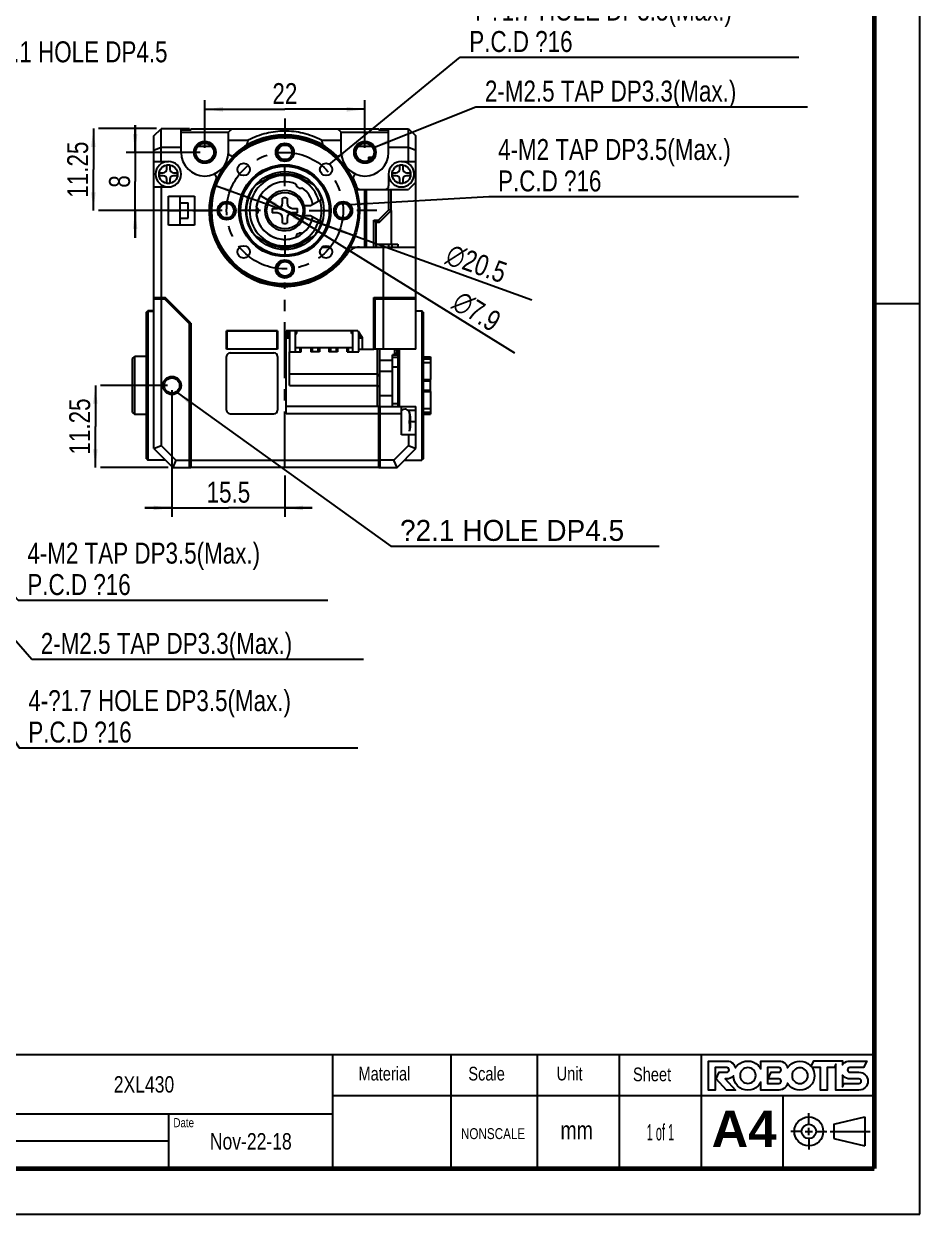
# Model space of a CAD drawing. Header units: millimetres. Extents: x 7 to 417, y 7 to 293.
# Drawn here: x 276.5 to 417.2, y 7.1 to 193.9 of the extents above; entities that cross this region are included whole.
import ezdxf

# ---------------------------------------------------------------- set-up
doc = ezdxf.new("R2010")
doc.units = ezdxf.units.MM
doc.header["$LTSCALE"] = 23.335714
doc.linetypes.add('CENTER', pattern=[0.6, 0.375, -0.075, 0.075, -0.075])
doc.layers.get('0').update_dxf_attribs({"linetype": 'CONTINUOUS'})
for name, color, linetype in [('02___PRT_ALL_AXES', 7, 'CONTINUOUS'), ('3_ALL_AXES', 7, 'CONTINUOUS'), ('7_ALL_FEATURES', 7, 'CONTINUOUS')]:
    doc.layers.add(name, color=color, linetype=linetype)
doc.styles.get("Standard").update_dxf_attribs({"font": 'txt', "width": 0.8})
doc.styles.add('TEXTSTYLE_1', font='gdt', dxfattribs={"width": 0.8})
doc.styles.add('TEXTSTYLE_2', font='arialbd.ttf')
doc.styles.add('TEXTSTYLE_3', font='txt', dxfattribs={"width": 0.5})
doc.styles.add('TEXTSTYLE_4', font='symbol_asme.ttf')
doc.dimstyles.new('DIMSTYLE_1', dxfattribs={"dimtxt": 3.285714, "dimasz": 2.857143, "dimexe": 1, "dimexo": 0.5, "dimgap": 0.575, "dimtad": 1, "dimlfac": 0.875, "dimdsep": 46, "dimtxsty": 'Standard', "dimblk": '_FILLED', "dimblk1": '_FILLED', "dimblk2": '_FILLED', "dimcen": 0.09, "dimazin": 2, "dimtp": 0.01, "dimtm": 0.01, "dimtfac": 1, "dimtofl": 0, "dimtmove": 0, "dimatfit": 3, "dimldrblk": '_FILLED', "dimfxl": 0, "dimtolj": 1, "dimarcsym": 0})
doc.dimstyles.new('DIMSTYLE_2', dxfattribs={"dimtxt": 3.285714, "dimasz": 2.857143, "dimexe": 1, "dimexo": 0.5, "dimtad": 1, "dimlfac": 0.875, "dimdsep": 46, "dimtxsty": 'Standard', "dimblk": '_FILLED', "dimblk1": '_FILLED', "dimblk2": '_FILLED', "dimcen": 0.09, "dimazin": 2, "dimtp": 0.01, "dimtm": 0.01, "dimtfac": 1, "dimtmove": 0, "dimatfit": 2, "dimldrblk": '_FILLED', "dimfxl": 0, "dimtolj": 1, "dimarcsym": 0})
doc.dimstyles.get("Standard").update_dxf_attribs({"dimtxt": 3.285714, "dimasz": 2.857143, "dimexe": 1, "dimexo": 0.5, "dimtad": 1, "dimdsep": 46, "dimtxsty": 'Standard', "dimblk": '_FILLED', "dimblk1": '_FILLED', "dimblk2": '_FILLED', "dimcen": 0.09, "dimazin": 2, "dimtol": 1, "dimtp": 0.01, "dimtm": 0.01, "dimtfac": 1, "dimtofl": 0, "dimtmove": 0, "dimatfit": 3, "dimldrblk": '_FILLED', "dimfxl": 0, "dimtolj": 1, "dimarcsym": 0})

# ---------------------------------------------------------------- blocks, each defined once
blk = doc.blocks.new('_FILLED')
at = {"color": 0, "linetype": 'ByBlock'}
blk.add_solid([(0, 0), (-1, 0.125), (-1, -0.125)], dxfattribs=at)
blk = doc.blocks.new('*D14')
at = {"color": 2, "linetype": 'Continuous'}
for p, q in [((306.47, 168.53), (317.49, 164.55)), ((328.51, 160.57), (317.49, 164.55)), ((317.49, 164.55), (356.25, 150.55))]:
    blk.add_line(p, q, dxfattribs=at)
at = {"color": 2, "linetype": 'Continuous', "xscale": 2.8571428571, "yscale": 2.8571428571, "zscale": 2.8571428571}
for p, rotation in [((306.47, 168.53), 160.1448814116), ((328.51, 160.57), 340.1448814116)]:
    blk.add_blockref('_FILLED', p, dxfattribs=dict(at, rotation=rotation))
at = {"color": 2, "linetype": 'Continuous', "insert": (343.63, 159.47), "char_height": 3.2857, "width": 14.8952, "attachment_point": 1, "rotation": 340.1449, "line_spacing_factor": 0.9, "style": 'TEXTSTYLE_1'}
blk.add_mtext('{\\fgdt;n}\\ftxt;20.5', dxfattribs=at)
blk = doc.blocks.new('*D20')
at = {"color": 2, "linetype": 'Continuous'}
for p, q in [((313.65, 166.92), (317.49, 164.55)), ((321.33, 162.17), (317.49, 164.55)), ((317.49, 164.55), (353.52, 142.26))]:
    blk.add_line(p, q, dxfattribs=at)
at = {"color": 2, "linetype": 'Continuous', "xscale": 2.8571428571, "yscale": 2.8571428571, "zscale": 2.8571428571}
for p, rotation in [((313.65, 166.92), 148.267472212), ((321.33, 162.17), 328.267472212)]:
    blk.add_blockref('_FILLED', p, dxfattribs=dict(at, rotation=rotation))
at = {"color": 2, "linetype": 'Continuous', "insert": (345.25, 152.21), "char_height": 3.2857, "width": 12.2667, "attachment_point": 1, "rotation": 328.2675, "line_spacing_factor": 0.9, "style": 'TEXTSTYLE_1'}
blk.add_mtext('{\\fgdt;n}\\ftxt;7.9', dxfattribs=at)
blk = doc.blocks.new('*D22')
at = {"color": 2, "linetype": 'Continuous'}
for p, q in [((299.77, 136.41), (299.77, 116.5)), ((317.49, 123.03), (317.49, 116.5)), ((299.77, 117.92), (295.49, 117.92)), ((295.49, 117.92), (308.63, 117.92)), ((321.77, 117.92), (308.63, 117.92)), ((317.49, 117.92), (321.77, 117.92))]:
    blk.add_line(p, q, dxfattribs=at)
at = {"color": 2, "linetype": 'Continuous', "xscale": 2.8571428571, "yscale": 2.8571428571, "zscale": 2.8571428571}
blk.add_blockref('_FILLED', (299.77, 117.92), dxfattribs=at)
at = {"color": 2, "linetype": 'Continuous', "xscale": 2.8571428571, "yscale": 2.8571428571, "zscale": 2.8571428571, "rotation": 180}
blk.add_blockref('_FILLED', (317.49, 117.92), dxfattribs=at)
at = {"color": 2, "linetype": 'Continuous', "insert": (308.63, 122.03), "char_height": 3.286, "width": 10.5143, "attachment_point": 2, "line_spacing_factor": 0.9}
blk.add_mtext('15.5', dxfattribs=at)
blk = doc.blocks.new('*D27')
at = {"color": 2, "linetype": 'Continuous'}
for p, q in [((287.44, 177.41), (287.44, 170.98)), ((297.35, 177.41), (288.26, 177.41)), ((287.44, 164.55), (287.44, 170.98)), ((307.63, 164.55), (288.26, 164.55))]:
    blk.add_line(p, q, dxfattribs=at)
at = {"color": 2, "linetype": 'Continuous', "xscale": 2.8571428571, "yscale": 2.8571428571, "zscale": 2.8571428571}
for p, rotation in [((287.44, 177.41), 90), ((287.44, 164.55), 270)]:
    blk.add_blockref('_FILLED', p, dxfattribs=dict(at, rotation=rotation))
at = {"color": 2, "linetype": 'Continuous', "insert": (283.33, 170.98), "char_height": 3.286, "width": 13.1429, "attachment_point": 2, "rotation": 90, "line_spacing_factor": 0.9}
blk.add_mtext('11.25', dxfattribs=at)
blk = doc.blocks.new('*D28')
at = {"color": 2, "linetype": 'Continuous'}
for p, q in [((293.99, 173.69), (293.99, 177.98)), ((293.99, 177.98), (293.99, 169.12)), ((304.2, 173.69), (292.57, 173.69)), ((293.99, 160.26), (293.99, 169.12)), ((307.63, 164.55), (292.57, 164.55)), ((293.99, 164.55), (293.99, 160.26))]:
    blk.add_line(p, q, dxfattribs=at)
at = {"color": 2, "linetype": 'Continuous', "xscale": 2.8571428571, "yscale": 2.8571428571, "zscale": 2.8571428571}
for p, rotation in [((293.99, 173.69), 270), ((293.99, 164.55), 90)]:
    blk.add_blockref('_FILLED', p, dxfattribs=dict(at, rotation=rotation))
at = {"color": 2, "linetype": 'Continuous', "insert": (289.89, 169.12), "char_height": 3.29, "width": 2.6286, "attachment_point": 2, "rotation": 90, "line_spacing_factor": 0.9}
blk.add_mtext('8', dxfattribs=at)
blk = doc.blocks.new('*D29')
at = {"color": 2, "linetype": 'Continuous'}
for p, q in [((287.75, 137.12), (287.75, 130.69)), ((299.06, 137.12), (288.57, 137.12)), ((287.75, 124.26), (287.75, 130.69)), ((299.17, 124.26), (288.57, 124.26))]:
    blk.add_line(p, q, dxfattribs=at)
at = {"color": 2, "linetype": 'Continuous', "xscale": 2.8571428571, "yscale": 2.8571428571, "zscale": 2.8571428571}
for p, rotation in [((287.75, 137.12), 90), ((287.75, 124.26), 270)]:
    blk.add_blockref('_FILLED', p, dxfattribs=dict(at, rotation=rotation))
at = {"color": 2, "linetype": 'Continuous', "insert": (283.64, 130.69), "char_height": 3.286, "width": 13.1429, "attachment_point": 2, "rotation": 90, "line_spacing_factor": 0.9}
blk.add_mtext('11.25', dxfattribs=at)
blk = doc.blocks.new('*D30')
at = {"color": 2, "linetype": 'Continuous'}
for p, q in [((304.92, 174.41), (304.92, 181.87)), ((330.06, 174.41), (330.06, 181.87)), ((304.92, 180.44), (317.49, 180.44)), ((330.06, 180.44), (317.49, 180.44))]:
    blk.add_line(p, q, dxfattribs=at)
at = {"color": 2, "linetype": 'Continuous', "xscale": 2.8571428571, "yscale": 2.8571428571, "zscale": 2.8571428571, "rotation": 180}
blk.add_blockref('_FILLED', (304.92, 180.44), dxfattribs=at)
at = {"color": 2, "linetype": 'Continuous', "xscale": 2.8571428571, "yscale": 2.8571428571, "zscale": 2.8571428571}
blk.add_blockref('_FILLED', (330.06, 180.44), dxfattribs=at)
at = {"color": 2, "linetype": 'Continuous', "insert": (317.49, 184.55), "char_height": 3.286, "width": 5.2571, "attachment_point": 2, "line_spacing_factor": 0.9}
blk.add_mtext('22', dxfattribs=at)

msp = doc.modelspace()

# ---------------------------------------------------------------- linework, layer by layer
at = {"color": 7, "linetype": 'Continuous'}
for p, q in [((417.143, 7.143), (417.143, 292.857)), ((296.917, 176.263), (298.06, 177.405)), ((298.06, 172.263), (298.06, 177.405)), ((302.517, 177.405), (298.06, 177.405)), ((301.203, 173.691), (301.203, 177.405)), ((302.517, 177.177), (302.517, 177.405)), ((302.746, 177.405), (302.746, 177.177)), ((302.746, 177.405), (332.232, 177.405)), ((309.203, 177.405), (308.632, 176.834)), ((326.346, 176.834), (325.775, 177.405)), ((332.232, 177.405), (332.232, 177.177)), ((332.46, 177.177), (332.46, 177.405)), ((332.46, 177.405), (336.917, 177.405)), ((333.775, 173.691), (333.775, 177.405)), ((336.917, 172.263), (336.917, 177.405)), ((336.917, 177.405), (338.06, 176.263)), ((296.917, 150.72), (296.917, 176.263)), ((302.746, 177.177), (301.203, 177.177)), ((301.203, 176.834), (308.632, 176.834)), ((308.632, 173.691), (308.632, 176.834)), ((308.632, 175.577), (311.727, 175.577)), ((323.251, 175.577), (326.346, 175.577)), ((326.346, 173.691), (326.346, 176.834)), ((326.346, 176.834), (333.775, 176.834)), ((333.775, 177.177), (332.232, 177.177)), ((338.06, 142.834), (338.06, 176.263)), ((298.06, 174.434), (296.917, 173.961)), ((301.203, 174.434), (298.06, 174.434)), ((303.857, 174.648), (305.978, 174.648)), ((329, 174.648), (331.121, 174.648)), ((336.917, 174.434), (333.775, 174.434)), ((338.06, 173.961), (336.917, 174.434)), ((296.917, 172.263), (299.203, 172.263)), ((309.053, 173.131), (308.756, 173.273)), ((325.925, 173.131), (326.222, 173.273)), ((330.632, 172.948), (330.632, 172.382)), ((330.632, 172.948), (331.281, 172.948)), ((330.632, 172.72), (331.106, 172.72)), ((335.775, 172.263), (338.06, 172.263)), ((306.724, 169.929), (306.498, 170.168)), ((328.48, 170.168), (328.253, 169.929)), ((333.775, 170.263), (333.775, 168.434)), ((296.917, 168.263), (299.203, 168.263)), ((298.06, 168.263), (298.06, 150.948)), ((338.06, 169.005), (336.917, 167.863)), ((299.203, 162.263), (299.203, 166.834)), ((299.203, 166.834), (303.317, 166.834)), ((301.032, 162.263), (301.032, 166.834)), ((303.317, 166.834), (303.317, 162.263)), ((328.72, 167.863), (336.917, 167.863)), ((330.06, 158.834), (330.06, 167.863)), ((330.175, 158.834), (330.175, 167.863)), ((333.832, 164.69), (333.832, 167.863)), ((334.175, 164.548), (334.175, 167.863)), ((299.203, 164.548), (301.032, 164.548)), ((301.032, 165.748), (302.289, 165.748)), ((302.289, 163.348), (302.289, 165.748)), ((332.204, 163.063), (333.832, 164.69)), ((332.346, 162.72), (334.175, 164.548)), ((334.175, 164.548), (333.832, 164.69)), ((301.032, 163.348), (302.289, 163.348)), ((331.432, 163.063), (332.204, 163.063)), ((331.432, 158.834), (331.432, 163.063)), ((331.775, 162.72), (331.432, 163.063)), ((331.775, 162.72), (332.346, 162.72)), ((331.775, 162.72), (331.775, 158.834)), ((332.346, 162.72), (332.204, 163.063)), ((303.317, 162.263), (299.203, 162.263)), ((323.34, 158.834), (324.568, 158.834)), ((327.707, 158.834), (338.06, 158.834)), ((331.889, 159.291), (335.203, 159.291)), ((331.889, 158.834), (331.889, 159.291)), ((332.803, 159.291), (332.803, 158.834)), ((332.917, 158.834), (332.917, 150.948)), ((333.832, 158.834), (333.832, 159.291)), ((334.289, 159.291), (334.289, 158.834)), ((335.203, 159.291), (335.203, 158.834)), ((296.917, 150.948), (298.679, 150.948)), ((296.917, 150.72), (298.584, 150.72)), ((297.146, 150.72), (297.146, 150.948)), ((298.632, 150.834), (297.146, 150.834)), ((298.155, 150.72), (298.155, 150.948)), ((298.584, 150.72), (302.517, 146.787)), ((302.632, 146.834), (298.632, 150.834)), ((302.746, 146.881), (298.679, 150.948)), ((331.432, 150.948), (338.06, 150.948)), ((331.432, 142.834), (331.432, 150.948)), ((331.546, 150.834), (337.832, 150.834)), ((331.546, 143.063), (331.546, 150.834)), ((331.66, 142.834), (331.66, 150.834)), ((331.66, 150.72), (338.06, 150.72)), ((332.823, 150.72), (332.823, 150.948)), ((332.917, 150.72), (332.917, 142.834)), ((337.832, 150.72), (337.832, 150.948)), ((410, 150), (417.199, 150.003)), ((295.775, 148.605), (296.003, 148.834)), ((296.003, 148.747), (295.775, 148.516)), ((295.927, 148.726), (295.775, 148.573)), ((295.775, 125.637), (295.775, 148.605)), ((296.003, 148.803), (295.927, 148.726)), ((296.003, 148.834), (296.003, 148.803)), ((296.917, 148.834), (296.003, 148.834)), ((296.917, 148.803), (296.003, 148.803)), ((296.003, 148.747), (296.003, 125.409)), ((296.917, 148.747), (296.003, 148.747)), ((302.517, 124.263), (302.517, 146.787)), ((302.632, 146.834), (302.632, 124.263)), ((302.746, 146.881), (302.746, 124.263)), ((308.346, 142.834), (308.346, 145.691)), ((316.346, 145.691), (308.346, 145.691)), ((316.346, 145.691), (316.346, 142.834)), ((328.96, 145.691), (317.717, 145.691)), ((317.717, 132.663), (317.717, 145.691)), ((317.946, 145.691), (317.946, 144.777)), ((318.232, 145.691), (318.232, 142.377)), ((319.146, 142.377), (319.146, 145.691)), ((319.375, 145.291), (319.375, 145.691)), ((327.946, 145.291), (327.946, 145.691)), ((328.175, 142.377), (328.175, 145.691)), ((308.346, 145.463), (308.403, 145.463)), ((308.346, 145.405), (308.403, 145.405)), ((308.403, 145.634), (308.403, 142.891)), ((316.289, 145.634), (308.403, 145.634)), ((316.289, 142.891), (316.289, 145.634)), ((316.289, 145.463), (316.346, 145.463)), ((316.289, 145.405), (316.346, 145.405)), ((317.946, 144.777), (318.232, 144.777)), ((319.146, 145.291), (319.375, 145.291)), ((328.175, 145.291), (327.946, 145.291)), ((329.089, 142.377), (329.089, 145.485)), ((329.089, 144.777), (329.375, 144.777)), ((329.375, 145.028), (329.375, 144.777)), ((308.346, 143.12), (308.403, 143.12)), ((308.403, 143.063), (308.346, 143.063)), ((316.346, 142.834), (308.346, 142.834)), ((308.403, 142.891), (316.289, 142.891)), ((308.917, 142.263), (315.775, 142.263)), ((316.289, 143.12), (316.346, 143.12)), ((316.346, 143.063), (316.289, 143.063)), ((318.232, 142.377), (320.06, 142.377)), ((319.146, 143.063), (328.175, 143.063)), ((319.832, 143.063), (319.832, 142.377)), ((320.06, 142.377), (320.06, 143.063)), ((321.546, 143.063), (321.546, 142.377)), ((322.917, 142.377), (321.546, 142.377)), ((321.775, 143.063), (321.775, 142.377)), ((322.689, 143.063), (322.689, 142.377)), ((322.917, 143.063), (322.917, 142.377)), ((324.403, 143.063), (324.403, 142.377)), ((325.775, 142.377), (324.403, 142.377)), ((324.632, 143.063), (324.632, 142.377)), ((325.546, 143.063), (325.546, 142.377)), ((325.775, 143.063), (325.775, 142.377)), ((327.26, 142.377), (327.26, 143.063)), ((327.26, 142.377), (329.089, 142.377)), ((327.489, 142.377), (327.489, 143.063)), ((331.432, 143.063), (331.66, 143.063)), ((338.06, 142.834), (331.432, 142.834)), ((332.003, 133.805), (332.003, 142.834)), ((332.346, 142.834), (332.346, 124.491)), ((335.089, 141.955), (334.403, 141.955)), ((334.403, 133.805), (334.403, 141.955)), ((334.746, 142.138), (334.746, 142.834)), ((335.089, 142.702), (334.746, 142.702)), ((335.089, 142.138), (334.746, 142.138)), ((335.089, 141.866), (335.089, 142.834)), ((293.603, 141.348), (293.946, 141.691)), ((293.603, 132.891), (293.603, 141.348)), ((293.946, 132.548), (293.946, 141.691)), ((295.775, 141.691), (293.946, 141.691)), ((308.346, 133.234), (308.346, 141.691)), ((316.346, 141.691), (316.346, 133.234)), ((334.403, 141.063), (332.346, 141.063)), ((335.089, 141.866), (334.403, 141.866)), ((332.003, 138.948), (332.346, 138.605)), ((334.403, 139.304), (332.346, 139.304)), ((335.203, 140.004), (334.403, 140.004)), ((332.003, 137.12), (332.346, 136.978)), ((334.403, 135.527), (332.346, 135.527)), ((293.603, 132.891), (293.946, 132.548)), ((308.917, 132.663), (315.775, 132.663)), ((332.232, 133.805), (317.717, 133.805)), ((332.232, 132.663), (317.717, 132.663)), ((332.232, 124.263), (332.232, 133.805)), ((332.232, 133.577), (332.46, 133.577)), ((332.232, 132.568), (332.46, 132.568)), ((332.346, 133.805), (338.06, 133.805)), ((332.46, 124.263), (332.46, 133.805)), ((335.775, 132.663), (332.46, 132.663)), ((335.203, 134.235), (334.403, 134.235)), ((335.775, 129.405), (335.775, 133.805)), ((335.775, 133.234), (335.855, 133.234)), ((336.81, 133.234), (338.06, 133.234)), ((338.06, 127.234), (338.06, 133.805)), ((295.775, 132.548), (293.946, 132.548)), ((338.06, 131.405), (337.062, 131.405)), ((338.06, 129.405), (335.775, 129.405)), ((336.917, 129.405), (336.917, 127.707)), ((296.917, 127.234), (298.06, 127.707)), ((296.917, 127.234), (299.889, 124.263)), ((298.06, 127.707), (300.362, 125.405)), ((334.615, 125.405), (336.917, 127.707)), ((335.089, 124.263), (338.06, 127.234)), ((336.917, 127.707), (338.06, 127.234)), ((295.775, 125.637), (296.003, 125.409)), ((298.743, 125.409), (296.003, 125.409)), ((300.362, 125.405), (299.889, 124.263)), ((300.362, 125.405), (302.517, 125.405)), ((302.517, 125.5), (302.746, 125.5)), ((332.232, 125.5), (332.46, 125.5)), ((334.615, 125.405), (332.46, 125.405)), ((335.089, 124.263), (334.615, 125.405)), ((299.889, 124.263), (302.746, 124.263)), ((302.517, 124.491), (302.746, 124.491)), ((332.232, 124.491), (332.46, 124.491)), ((332.232, 124.263), (335.089, 124.263)), ((399.719, 21.265), (399.719, 22.967)), ((399.719, 19.564), (399.719, 20.698)), ((403.665, 21.265), (408.526, 22.399)), ((403.665, 21.265), (403.665, 18.996)), ((408.526, 22.399), (408.526, 17.862)), ((398.585, 20.131), (396.883, 20.131)), ((399.152, 20.131), (400.286, 20.131)), ((399.719, 18.996), (399.719, 17.295)), ((400.853, 20.131), (402.555, 20.131)), ((403.08, 20.131), (409.366, 20.131)), ((403.665, 18.996), (408.526, 17.862)), ((7.143, 7.143), (417.143, 7.143))]:
    msp.add_line(p, q, dxfattribs=at)
at = {"color": 2, "linetype": 'Continuous'}
for p, q in [((410, 32.143), (265, 32.143)), ((325, 14.286), (325, 32.143)), ((343.571, 14.286), (343.571, 32.143)), ((357.143, 14.286), (357.143, 32.143)), ((370, 14.286), (370, 32.143)), ((382.857, 14.286), (382.857, 32.143)), ((410, 14.286), (410, 32.143)), ((410, 25.714), (325, 25.714)), ((395.714, 14.286), (395.714, 25.714)), ((325, 22.857), (265, 22.857)), ((299.286, 14.286), (299.286, 22.857)), ((299.286, 18.571), (265, 18.571)), ((410, 14.286), (265, 14.286))]:
    msp.add_line(p, q, dxfattribs=at)
at = {"color": 7, "linetype": 'Continuous', "const_width": 0.714}
for points in [[(410, 14.286), (410, 285.714)], [(14.286, 14.286), (410, 14.286)]]:
    msp.add_lwpolyline(points, dxfattribs=at)
at = {"color": 7, "linetype": 'Continuous'}
for centre, radius in [((304.917, 173.691), 1.714), ((330.06, 173.691), 1.714), ((317.489, 164.548), 7.2), ((317.489, 164.548), 6.971), ((317.489, 164.548), 6.114), ((299.775, 137.12), 1.429), ((299.775, 137.12), 1.2), ((399.719, 20.131), 2.269), ((399.719, 20.131), 1.134)]:
    msp.add_circle(centre, radius, dxfattribs=at)
for centre, radius, start, end in [((317.489, 164.548), 11.886, 46.51025, 133.48975), ((322.809, 171.47), 11.818, 159.66371, 163.65101), ((312.152, 171.463), 11.837, 16.35483, 20.33585), ((304.917, 173.691), 3.714, 180, 360), ((330.06, 173.691), 3.714, 180, 360), ((299.203, 170.263), 2, 270, 90), ((308.855, 173.479), 0.229, 176.92057, 244.41508), ((309.152, 173.337), 0.229, 244.41508, 313.48975), ((325.826, 173.337), 0.229, 226.51025, 295.58492), ((326.123, 173.479), 0.229, 295.58492, 3.07943), ((335.775, 170.263), 2, 90, 180), ((306.332, 170.011), 0.229, 43.53017, 111.02469), ((306.559, 169.772), 0.229, 334.45551, 43.53017), ((328.419, 169.772), 0.229, 136.46983, 205.54449), ((328.646, 170.011), 0.229, 68.97531, 136.46983), ((317.489, 164.548), 11.886, 154.45551, 325.6313), ((317.489, 164.548), 11.886, 18.17538, 25.54449), ((329.324, 168.434), 0.571, 198.17538, 270), ((333.203, 168.434), 0.571, 270, 360), ((317.489, 164.548), 3.143, 346.32909, 13.67091), ((317.489, 164.548), 5.771, 343.74621, 16.25379), ((329.186, 156.548), 2.286, 90, 145.6313), ((308.917, 141.691), 0.571, 90, 180), ((315.775, 141.691), 0.571, 0, 90), ((308.917, 133.234), 0.571, 180, 270), ((315.775, 133.234), 0.571, 270, 360)]:
    msp.add_arc(centre, radius, start, end, dxfattribs=at)
at = {"color": 2, "linetype": 'Continuous'}
for radius, start, end in [(11.714, 156.65556, 180), (4.514, 139.27622, 307.27115)]:
    msp.add_arc((317.489, 164.548), radius, start, end, dxfattribs=at)
at = {"color": 7, "linetype": 'Continuous'}
for points, knots in [([(317.429, 177.019), (316.955, 177.016), (315.997, 176.957), (314.562, 176.694), (313.121, 176.247), (312.188, 175.823), (311.727, 175.577)], [0, 0, 0, 0, 0.2396123, 0.4836016, 0.7358719, 1, 1, 1, 1]), ([(323.251, 175.577), (322.329, 176.069), (320.421, 176.792), (318.399, 177.024), (317.429, 177.019)], [0, 0, 0, 0, 0.5185485, 1, 1, 1, 1]), ([(408.576, 29), (408.302, 29.274), (407.971, 29.411), (407.585, 29.411), (407.585, 29.411), (406.151, 29.411), (406.151, 29.411), (406.051, 29.411), (405.966, 29.446), (405.897, 29.515), (405.827, 29.584), (405.792, 29.669), (405.792, 29.769), (405.792, 29.869), (405.827, 29.954), (405.897, 30.023), (405.966, 30.093), (406.051, 30.128), (406.151, 30.128), (406.151, 30.128), (408.302, 30.128), (408.302, 30.128), (408.302, 30.128), (408.824, 31.17), (408.824, 31.17), (408.824, 31.17), (406.151, 31.17), (406.151, 31.17), (405.764, 31.17), (405.434, 31.034), (405.16, 30.76), (405.102, 30.702), (405.052, 30.641), (405.007, 30.578), (405.007, 30.578), (405.007, 31.173), (405.007, 31.173), (405.007, 31.173), (403.964, 31.173), (403.964, 31.173), (403.964, 31.173), (403.964, 31.172), (403.964, 31.172), (403.964, 31.172), (400.497, 31.172), (400.497, 31.172), (400.497, 31.172), (400.078, 30.333), (400.078, 30.333), (400.033, 30.385), (399.986, 30.437), (399.935, 30.488), (399.49, 30.933), (398.952, 31.156), (398.323, 31.156), (397.693, 31.156), (397.155, 30.933), (396.709, 30.488), (396.583, 30.361), (396.475, 30.227), (396.385, 30.086), (396.329, 30.339), (396.204, 30.563), (396.009, 30.759), (395.735, 31.033), (395.405, 31.169), (395.018, 31.169), (395.018, 31.169), (392.183, 31.169), (392.183, 31.169), (392.183, 31.169), (392.183, 29.952), (392.183, 29.952), (392.078, 30.148), (391.941, 30.332), (391.772, 30.501), (391.326, 30.947), (390.788, 31.169), (390.158, 31.169), (389.528, 31.169), (388.991, 30.947), (388.545, 30.501), (388.411, 30.367), (388.297, 30.224), (388.203, 30.073), (388.149, 30.331), (388.023, 30.56), (387.825, 30.759), (387.551, 31.032), (387.221, 31.169), (386.834, 31.169), (386.834, 31.169), (383.999, 31.169), (383.999, 31.169), (383.999, 31.169), (383.999, 26.607), (383.999, 26.607), (383.999, 26.607), (385.041, 26.607), (385.041, 26.607), (385.041, 26.607), (385.041, 30.127), (385.041, 30.127), (385.041, 30.127), (386.835, 30.127), (386.835, 30.127), (386.934, 30.127), (387.019, 30.092), (387.089, 30.023), (387.158, 29.953), (387.193, 29.868), (387.193, 29.767), (387.193, 29.667), (387.158, 29.582), (387.089, 29.512), (387.019, 29.442), (386.934, 29.408), (386.835, 29.408), (386.835, 29.408), (385.628, 29.408), (385.628, 29.408), (385.628, 29.408), (385.172, 28.367), (385.172, 28.367), (385.172, 28.367), (386.788, 26.607), (386.788, 26.607), (386.788, 26.607), (388.236, 26.607), (388.236, 26.607), (388.236, 26.607), (386.601, 28.367), (386.601, 28.367), (386.601, 28.367), (386.835, 28.366), (386.835, 28.366), (387.222, 28.366), (387.552, 28.503), (387.825, 28.776), (387.844, 28.796), (387.861, 28.815), (387.878, 28.835), (387.891, 28.228), (388.113, 27.708), (388.545, 27.275), (388.991, 26.83), (389.528, 26.607), (390.158, 26.607), (390.788, 26.607), (391.326, 26.83), (391.772, 27.275), (391.941, 27.445), (392.078, 27.628), (392.183, 27.825), (392.183, 27.825), (392.183, 26.607), (392.183, 26.607), (392.183, 26.607), (395.018, 26.607), (395.018, 26.607), (395.405, 26.607), (395.735, 26.744), (396.009, 27.018), (396.199, 27.208), (396.322, 27.426), (396.38, 27.671), (396.471, 27.527), (396.581, 27.39), (396.709, 27.262), (397.155, 26.816), (397.693, 26.594), (398.323, 26.594), (398.952, 26.594), (399.49, 26.816), (399.935, 27.262), (400.381, 27.707), (400.603, 28.245), (400.603, 28.875), (400.603, 29.344), (400.479, 29.763), (400.232, 30.13), (400.232, 30.13), (401.577, 30.13), (401.577, 30.13), (401.577, 30.13), (401.577, 26.61), (401.577, 26.61), (401.577, 26.61), (402.621, 26.61), (402.621, 26.61), (402.621, 26.61), (402.621, 30.13), (402.621, 30.13), (402.621, 30.13), (403.695, 30.13), (403.695, 30.13), (403.695, 30.13), (403.964, 30.67), (403.964, 30.67), (403.964, 30.67), (403.964, 26.611), (403.964, 26.611), (403.964, 26.611), (404.751, 26.611), (404.751, 26.611), (404.751, 26.611), (404.751, 26.609), (404.751, 26.609), (404.751, 26.609), (405.03, 26.609), (405.03, 26.609), (405.032, 26.609), (405.033, 26.609), (405.035, 26.609), (405.035, 26.609), (405.031, 26.608), (405.031, 26.608), (405.031, 26.608), (407.585, 26.608), (407.585, 26.608), (407.971, 26.608), (408.302, 26.745), (408.576, 27.019), (408.849, 27.293), (408.986, 27.623), (408.986, 28.009), (408.986, 28.396), (408.849, 28.726), (408.576, 29)], [0, 0, 0, 0, 1, 1, 1, 2, 2, 2, 3, 3, 3, 4, 4, 4, 5, 5, 5, 6, 6, 6, 7, 7, 7, 8, 8, 8, 9, 9, 9, 10, 10, 10, 11, 11, 11, 12, 12, 12, 13, 13, 13, 14, 14, 14, 15, 15, 15, 16, 16, 16, 17, 17, 17, 18, 18, 18, 19, 19, 19, 20, 20, 20, 21, 21, 21, 22, 22, 22, 23, 23, 23, 24, 24, 24, 25, 25, 25, 26, 26, 26, 27, 27, 27, 28, 28, 28, 29, 29, 29, 30, 30, 30, 31, 31, 31, 32, 32, 32, 33, 33, 33, 34, 34, 34, 35, 35, 35, 36, 36, 36, 37, 37, 37, 38, 38, 38, 39, 39, 39, 40, 40, 40, 41, 41, 41, 42, 42, 42, 43, 43, 43, 44, 44, 44, 45, 45, 45, 46, 46, 46, 47, 47, 47, 48, 48, 48, 49, 49, 49, 50, 50, 50, 51, 51, 51, 52, 52, 52, 53, 53, 53, 54, 54, 54, 55, 55, 55, 56, 56, 56, 57, 57, 57, 58, 58, 58, 59, 59, 59, 60, 60, 60, 61, 61, 61, 62, 62, 62, 63, 63, 63, 64, 64, 64, 65, 65, 65, 66, 66, 66, 67, 67, 67, 68, 68, 68, 69, 69, 69, 70, 70, 70, 71, 71, 71, 72, 72, 72, 73, 73, 73, 74, 74, 74, 75, 75, 75, 76, 76, 76, 76]), ([(391.035, 28.011), (390.794, 27.77), (390.502, 27.649), (390.158, 27.649), (389.819, 27.649), (389.528, 27.77), (389.285, 28.011), (389.041, 28.253), (388.919, 28.545), (388.919, 28.888), (388.919, 29.232), (389.041, 29.524), (389.285, 29.765), (389.528, 30.007), (389.819, 30.127), (390.158, 30.127), (390.502, 30.127), (390.794, 30.007), (391.035, 29.765), (391.277, 29.524), (391.397, 29.232), (391.397, 28.888), (391.397, 28.545), (391.277, 28.253), (391.035, 28.011)], [0, 0, 0, 0, 1, 1, 1, 2, 2, 2, 3, 3, 3, 4, 4, 4, 5, 5, 5, 6, 6, 6, 7, 7, 7, 8, 8, 8, 8]), ([(395.019, 28.366), (395.119, 28.366), (395.204, 28.331), (395.273, 28.261), (395.343, 28.192), (395.378, 28.107), (395.378, 28.007), (395.378, 27.908), (395.343, 27.823), (395.273, 27.754), (395.204, 27.684), (395.119, 27.649), (395.019, 27.649), (395.019, 27.649), (393.226, 27.649), (393.226, 27.649), (393.226, 27.649), (393.226, 30.127), (393.226, 30.127), (393.226, 30.127), (395.019, 30.127), (395.019, 30.127), (395.119, 30.127), (395.204, 30.092), (395.273, 30.023), (395.343, 29.953), (395.378, 29.868), (395.378, 29.767), (395.378, 29.667), (395.343, 29.582), (395.273, 29.512), (395.204, 29.442), (395.119, 29.408), (395.019, 29.408), (395.019, 29.408), (393.813, 29.408), (393.813, 29.408), (393.813, 29.408), (393.356, 28.366), (393.356, 28.366), (393.356, 28.366), (395.019, 28.366), (395.019, 28.366)], [0, 0, 0, 0, 1, 1, 1, 2, 2, 2, 3, 3, 3, 4, 4, 4, 5, 5, 5, 6, 6, 6, 7, 7, 7, 8, 8, 8, 9, 9, 9, 10, 10, 10, 11, 11, 11, 12, 12, 12, 13, 13, 13, 14, 14, 14, 14]), ([(399.2, 27.998), (398.958, 27.756), (398.666, 27.636), (398.323, 27.636), (397.983, 27.636), (397.692, 27.756), (397.449, 27.998), (397.205, 28.239), (397.084, 28.531), (397.084, 28.875), (397.084, 29.218), (397.205, 29.51), (397.449, 29.752), (397.692, 29.993), (397.983, 30.114), (398.323, 30.114), (398.666, 30.114), (398.958, 29.993), (399.2, 29.752), (399.441, 29.51), (399.561, 29.218), (399.561, 28.875), (399.561, 28.531), (399.441, 28.239), (399.2, 27.998)], [0, 0, 0, 0, 1, 1, 1, 2, 2, 2, 3, 3, 3, 4, 4, 4, 5, 5, 5, 6, 6, 6, 7, 7, 7, 8, 8, 8, 8]), ([(407.839, 27.755), (407.769, 27.686), (407.684, 27.651), (407.585, 27.651), (407.585, 27.651), (405.269, 27.651), (405.269, 27.651), (405.269, 27.651), (405.269, 27.651), (405.269, 27.651), (405.269, 27.651), (405.007, 27.123), (405.007, 27.123), (405.007, 27.123), (405.007, 28.96), (405.007, 28.96), (405.052, 28.897), (405.102, 28.836), (405.16, 28.778), (405.434, 28.505), (405.764, 28.368), (406.151, 28.368), (406.151, 28.368), (407.585, 28.368), (407.585, 28.368), (407.684, 28.368), (407.769, 28.333), (407.839, 28.264), (407.908, 28.194), (407.943, 28.109), (407.943, 28.009), (407.943, 27.909), (407.908, 27.825), (407.839, 27.755)], [0, 0, 0, 0, 1, 1, 1, 2, 2, 2, 3, 3, 3, 4, 4, 4, 5, 5, 5, 6, 6, 6, 7, 7, 7, 8, 8, 8, 9, 9, 9, 10, 10, 10, 11, 11, 11, 11])]:
    msp.add_open_spline(points, degree=3, knots=knots, dxfattribs=at)
at = {"layer": '02___PRT_ALL_AXES', "color": 7, "linetype": 'CENTER'}
for p, q in [((317.489, 178.995), (317.489, 175.834)), ((317.489, 168.388), (317.489, 171.548)), ((303.042, 164.548), (306.203, 164.548)), ((313.65, 164.548), (310.489, 164.548)), ((321.328, 164.548), (324.489, 164.548)), ((331.935, 164.548), (328.775, 164.548)), ((317.489, 160.709), (317.489, 157.548)), ((317.489, 124.29), (317.489, 153.263))]:
    msp.add_line(p, q, dxfattribs=at)
at = {"layer": '02___PRT_ALL_AXES', "color": 7, "linetype": 'Continuous'}
for p, q in [((330.175, 163.634), (330.289, 163.634)), ((334.403, 141.559), (335.203, 141.559)), ((339.203, 141.283), (340.346, 141.283)), ((339.203, 140.712), (340.346, 140.712)), ((340.346, 141.634), (340.346, 138.082)), ((340.346, 136.157), (340.346, 132.605)), ((339.203, 133.527), (340.346, 133.527)), ((339.203, 132.956), (340.346, 132.956))]:
    msp.add_line(p, q, dxfattribs=at)
at = {"layer": '02___PRT_ALL_AXES', "color": 7, "linetype": 'CENTER'}
msp.add_circle((317.489, 164.548), 9.143, dxfattribs=at)
at = {"layer": '02___PRT_ALL_AXES', "color": 7, "linetype": 'Continuous'}
for centre, radius in [((317.489, 173.691), 1.429), ((311.024, 171.013), 0.971), ((323.954, 171.013), 0.971), ((308.346, 164.548), 1.429), ((326.632, 164.548), 1.429), ((311.024, 158.083), 0.971), ((323.954, 158.083), 0.971), ((317.489, 155.405), 1.429)]:
    msp.add_circle(centre, radius, dxfattribs=at)
for centre, radius, start, end in [((317.489, 164.548), 4.514, 67.27115, 172.72885), ((319.917, 168.755), 0.686, 183.56902, 296.43098), ((317.489, 164.548), 4.514, 12.31417, 52.72885), ((312.632, 164.548), 0.686, 303.56902, 56.43098), ((317.489, 164.548), 4.514, 187.27115, 292.72885), ((317.489, 164.548), 4.514, 307.27115, 347.68583), ((319.917, 160.342), 0.686, 63.56902, 176.43098)]:
    msp.add_arc(centre, radius, start, end, dxfattribs=at)
at = {"layer": '3_ALL_AXES', "color": 7, "linetype": 'Continuous'}
msp.add_line((337.054, 132.863), (337.054, 129.948), dxfattribs=at)
for centre, radius in [((299.203, 170.263), 1.457), ((335.775, 170.263), 1.457), ((317.489, 164.548), 2.857)]:
    msp.add_circle(centre, radius, dxfattribs=at)
for centre, radius, start, end in [((299.203, 170.263), 2, 90, 270), ((335.775, 170.263), 2, 180, 90), ((336.333, 132.654), 0.751, 16.09161, 138.00297)]:
    msp.add_arc(centre, radius, start, end, dxfattribs=at)
at = {"layer": '7_ALL_FEATURES', "color": 7, "linetype": 'Continuous'}
for p, q in [((297.794, 170.499), (298.395, 170.499)), ((298.395, 170.026), (297.794, 170.026)), ((298.966, 171.071), (298.966, 171.671)), ((299.44, 171.671), (299.44, 171.071)), ((300.011, 170.499), (300.612, 170.499)), ((300.612, 170.026), (300.011, 170.026)), ((334.366, 170.499), (334.966, 170.499)), ((334.966, 170.026), (334.366, 170.026)), ((335.538, 171.071), (335.538, 171.671)), ((336.011, 171.671), (336.011, 171.071)), ((336.583, 170.499), (337.183, 170.499)), ((337.183, 170.026), (336.583, 170.026)), ((298.966, 168.854), (298.966, 169.454)), ((299.44, 169.454), (299.44, 168.854)), ((313.011, 168.627), (314.603, 169.546)), ((320.375, 169.546), (321.967, 168.627)), ((335.538, 168.854), (335.538, 169.454)), ((336.011, 169.454), (336.011, 168.854)), ((317.134, 165.76), (317.134, 166.516)), ((317.844, 166.516), (317.844, 165.76)), ((323.284, 166.31), (321.518, 165.291)), ((330.175, 167.346), (330.289, 167.346)), ((330.289, 158.834), (330.289, 167.863)), ((315.521, 164.903), (316.277, 164.903)), ((318.701, 164.903), (319.457, 164.903)), ((321.518, 165.291), (320.543, 165.291)), ((334.175, 164.548), (334.175, 159.291)), ((316.277, 164.193), (315.521, 164.193)), ((317.134, 162.58), (317.134, 163.336)), ((317.844, 163.336), (317.844, 162.58)), ((319.457, 164.193), (318.701, 164.193)), ((320.543, 163.805), (321.518, 163.805)), ((321.518, 163.805), (323.284, 162.786)), ((330.175, 161.631), (330.289, 161.631)), ((314.603, 159.55), (313.011, 160.469)), ((321.967, 160.469), (320.375, 159.55)), ((330.175, 160.543), (330.289, 160.543)), ((296.917, 127.234), (296.917, 150.72)), ((298.06, 150.72), (298.06, 127.707)), ((338.06, 148.834), (338.975, 148.834)), ((339.203, 148.605), (338.975, 148.834)), ((338.975, 148.834), (338.975, 125.405)), ((339.203, 148.605), (339.203, 125.634)), ((328.96, 145.691), (329.603, 144.663)), ((317.946, 144.777), (317.717, 144.777)), ((318.232, 144.548), (317.717, 144.548)), ((329.603, 144.548), (329.089, 144.548)), ((329.603, 144.663), (329.603, 142.834)), ((318.232, 137.12), (318.232, 142.377)), ((329.089, 142.834), (331.432, 142.834)), ((335.203, 142.834), (335.203, 133.805)), ((335.432, 142.834), (335.432, 133.805)), ((339.203, 141.634), (340.346, 141.634)), ((318.232, 138.948), (332.003, 138.948)), ((318.232, 137.12), (332.003, 137.12)), ((339.203, 138.082), (340.346, 138.082)), ((339.203, 137.863), (340.346, 137.863)), ((339.203, 136.377), (340.346, 136.377)), ((340.346, 136.157), (340.346, 138.082)), ((339.203, 136.157), (340.346, 136.157)), ((337.062, 132.814), (337.062, 132.834)), ((339.203, 132.605), (340.346, 132.605)), ((337.062, 131.642), (337.192, 131.642)), ((337.062, 131.169), (337.062, 131.642)), ((337.192, 131.169), (337.062, 131.169)), ((337.062, 129.977), (337.062, 129.997)), ((302.746, 125.405), (332.232, 125.405)), ((336.232, 125.405), (338.975, 125.405)), ((339.203, 125.634), (338.975, 125.405)), ((332.232, 124.263), (302.746, 124.263))]:
    msp.add_line(p, q, dxfattribs=at)
for centre, radius in [((317.489, 164.548), 11.714), ((317.489, 164.548), 11.486), ((304.917, 173.691), 1.657), ((304.917, 173.691), 1.429), ((317.489, 173.691), 1.429), ((317.489, 173.691), 1.371), ((317.489, 173.691), 1.143), ((330.06, 173.691), 1.657), ((330.06, 173.691), 1.429), ((317.489, 164.548), 2.857), ((308.346, 164.548), 1.429), ((308.346, 164.548), 1.371), ((308.346, 164.548), 1.143), ((326.632, 164.548), 1.429), ((326.632, 164.548), 1.371), ((326.632, 164.548), 1.143), ((317.489, 155.405), 1.429), ((317.489, 155.405), 1.371), ((317.489, 155.405), 1.143)]:
    msp.add_circle(centre, radius, dxfattribs=at)
for centre, radius, start, end in [((299.203, 170.263), 1.429, 170.46295, 189.53705), ((298.395, 171.071), 0.571, 270, 360), ((298.395, 169.454), 0.571, 0, 90), ((299.203, 170.263), 1.429, 80.46295, 99.53705), ((300.011, 171.071), 0.571, 180, 270), ((300.011, 169.454), 0.571, 90, 180), ((299.203, 170.263), 1.429, 350.46295, 9.53705), ((317.489, 164.548), 5.543, 15.67495, 344.32505), ((317.489, 164.548), 5.771, 60, 120), ((335.775, 170.263), 1.429, 170.46295, 189.53705), ((334.966, 171.071), 0.571, 270, 360), ((334.966, 169.454), 0.571, 0, 90), ((335.775, 170.263), 1.429, 80.46295, 99.53705), ((336.583, 171.071), 0.571, 180, 270), ((336.583, 169.454), 0.571, 90, 180), ((335.775, 170.263), 1.429, 350.46295, 9.53705), ((299.203, 170.263), 1.429, 260.46295, 279.53705), ((317.489, 164.548), 6.057, 137.66818, 222.33182), ((317.489, 164.548), 6.057, 16.9139, 42.33182), ((335.775, 170.263), 1.429, 260.46295, 279.53705), ((317.489, 164.548), 3.143, 13.67202, 346.32798), ((317.489, 164.548), 2, 79.77465, 100.22535), ((317.489, 164.548), 2, 169.77465, 190.22535), ((316.277, 165.76), 0.857, 270, 360), ((318.701, 165.76), 0.857, 180, 270), ((317.489, 164.548), 2, 349.77465, 10.22535), ((316.277, 163.336), 0.857, 0, 90), ((317.489, 164.548), 2, 259.77465, 280.22535), ((318.701, 163.336), 0.857, 90, 180), ((317.489, 164.548), 6.057, 317.66818, 343.0861), ((317.489, 164.548), 5.771, 240, 300), ((332.003, 131.405), 5.257, 15.76778, 16.09161), ((332.003, 131.405), 5.252, 8.85155, 15.56048), ((332.003, 131.405), 5.257, 343.90839, 344.23222), ((332.003, 131.405), 5.252, 344.43952, 351.14845)]:
    msp.add_arc(centre, radius, start, end, dxfattribs=at)
for points, knots in [([(337.192, 131.642), (337.195, 131.642), (337.202, 131.645), (337.209, 131.654), (337.215, 131.668), (337.22, 131.687), (337.224, 131.711), (337.228, 131.752), (337.23, 131.815), (337.227, 131.901), (337.22, 131.998), (337.208, 132.104), (337.198, 132.177), (337.192, 132.213)], [0, 0, 0, 0, 0.0148277, 0.0335519, 0.0590963, 0.0925174, 0.1340861, 0.1837123, 0.3057475, 0.454541, 0.6243603, 0.8085603, 1, 1, 1, 1]), ([(337.192, 130.597), (337.198, 130.634), (337.208, 130.707), (337.22, 130.812), (337.227, 130.91), (337.23, 130.996), (337.228, 131.059), (337.224, 131.1), (337.22, 131.124), (337.215, 131.143), (337.209, 131.157), (337.202, 131.166), (337.195, 131.169), (337.192, 131.169)], [0, 0, 0, 0, 0.1914456, 0.3756509, 0.545479, 0.6942733, 0.8162997, 0.8659204, 0.9074859, 0.9409053, 0.9664489, 0.9851726, 1, 1, 1, 1])]:
    msp.add_open_spline(points, degree=3, knots=knots, dxfattribs=at)

# ---------------------------------------------------------------- texts
at = {"color": 2, "linetype": 'Continuous', "char_height": 3.28571, "attachment_point": 1, "line_spacing_factor": 0.9}
for s, insert, width in [('4-\\fSymbol_ASME;?\\ftxt;1.7 HOLE DP3.5(Max.)\\PP.C.D \\fSymbol_ASME;?\\ftxt;16', (346.428, 197.65), 61.70403), ('2-\\fSymbol_ASME;?\\ftxt;2.1 HOLE DP4.5', (267.812, 191.104), 45.9326), ('2-M2.5 TAP DP3.3(Max.)', (348.884, 184.943), 57.82857), ('4-M2 TAP DP3.5(Max.)\\PP.C.D \\fSymbol_ASME;?\\ftxt;16', (350.951, 175.78), 52.57143), ('4-M2 TAP DP3.5(Max.)\\PP.C.D \\fSymbol_ASME;?\\ftxt;16', (277.08, 112.473), 52.57143), ('2-M2.5 TAP DP3.3(Max.)', (279.185, 98.318), 57.82857), ('4-\\fSymbol_ASME;?\\ftxt;1.7 HOLE DP3.5(Max.)\\PP.C.D \\fSymbol_ASME;?\\ftxt;16', (277.228, 89.337), 61.70403)]:
    msp.add_mtext(s, dxfattribs=dict(at, insert=insert, width=width))
at = {"color": 2, "linetype": 'Continuous', "insert": (335.564, 116.036), "char_height": 3.28571, "width": 40.67546, "attachment_point": 1, "line_spacing_factor": 0.9, "style": 'TEXTSTYLE_4'}
msp.add_mtext('?\\ftxt;2.1 HOLE DP4.5', dxfattribs=at)
at = {"color": 7, "linetype": 'Continuous', "line_spacing_factor": 0.9}
for s, insert, char_height, width, attachment_point in [('Material', (329.034, 30.258), 2.1429, 13.71429, 1), ('Scale', (346.282, 30.257), 2.1429, 8.57143, 1), ('Unit', (360.137, 30.266), 2.1429, 6.85714, 1), ('Sheet', (372.119, 30.143), 2.1429, 8.57143, 1), (' 2XL430', (295, 28.786), 2.5714, 14.4, 2), ('Date', (300.004, 22.213), 1.4286, 4.57143, 1), ('NONSCALE', (345.122, 20.635), 1.7143, 10.97143, 1), ('mm', (360.739, 21.737), 2.8571, 4.57143, 1), ('Nov-22-18', (312.143, 19.857), 2.5714, 18.51429, 2)]:
    msp.add_mtext(s, dxfattribs=dict(at, insert=insert, char_height=char_height, width=width, attachment_point=attachment_point))
for s, insert, char_height, width, attachment_point, style in [('A4', (384.454, 23.371), 5.7143, 10.19649, 1, 'TEXTSTYLE_2'), ('1 of 1', (376.429, 21.286), 2.5714, 7.71429, 2, 'TEXTSTYLE_3')]:
    msp.add_mtext(s, dxfattribs=dict(at, insert=insert, char_height=char_height, width=width, attachment_point=attachment_point, style=style))

# ---------------------------------------------------------------- dimensions: what is measured, and where the dimension line sits
at = {"color": 2, "linetype": 'Continuous'}
for base, p1, p2, picture, middle in [((330.06, 180.444), (304.917, 173.905), (330.06, 173.905), '*D30', (317.489, 180.444)), ((317.489, 117.924), (299.775, 136.905), (317.489, 123.527), '*D22', (309.042, 117.924))]:
    dim = msp.add_linear_dim(base=base, p1=p1, p2=p2, dimstyle='DIMSTYLE_1', dxfattribs=at)
    dim.commit()
    dim.dimension.update_dxf_attribs({"geometry": picture, "text_midpoint": middle, "dimtype": 160})
for base, p1, p2, picture, middle in [((287.438, 164.548), (297.846, 177.405), (308.132, 164.548), '*D27', (287.438, 171.387)), ((293.995, 164.548), (304.703, 173.691), (308.132, 164.548), '*D28', (293.995, 169.12)), ((287.746, 124.263), (299.56, 137.12), (299.675, 124.263), '*D29', (287.746, 131.102))]:
    dim = msp.add_linear_dim(base=base, p1=p1, p2=p2, angle=270, dimstyle='DIMSTYLE_1', dxfattribs=at)
    dim.commit()
    dim.dimension.update_dxf_attribs({"geometry": picture, "text_midpoint": middle, "dimtype": 160})
for p1, p2, picture, middle in [((328.507, 160.57), (306.471, 168.527), '*D14', (350.081, 155.399)), ((321.328, 162.174), (313.649, 166.923), '*D20', (349.604, 147.586))]:
    dim = msp.add_diameter_dim_2p(p1=p1, p2=p2, text='%%c<>', dimstyle='DIMSTYLE_2', override={"dimpost": '<>'}, dxfattribs=at)
    dim.commit()
    dim.dimension.update_dxf_attribs({"geometry": picture, "text_midpoint": middle, "dimtype": 163})

# ---------------------------------------------------------------- leaders
at = {"color": 2, "linetype": 'Continuous', "annotation_type": 0, "has_hookline": 1, "hookline_direction": 0}
for points, text_width in [([(324.442, 171.76), (344.999, 188.614), (346.428, 188.614)], 51.101), ([(331.309, 174.384), (347.455, 180.836), (348.884, 180.836)], 50.003), ([(327.701, 165.495), (349.523, 166.744), (350.951, 166.744)], 46.528), ([(245.478, 135.855), (275.651, 103.437), (277.08, 103.437)], 46.528), ([(300.423, 136.11), (334.135, 111.929), (335.564, 111.929)], 40.017), ([(242.722, 129.87), (275.8, 80.302), (277.228, 80.302)], 51.101), ([(249.183, 126.901), (277.756, 94.211), (279.185, 94.211)], 50.003)]:
    msp.add_leader(points, dimstyle='Standard', override={"dimtad": 1}, dxfattribs=dict(at, text_width=text_width))

doc.saveas('drawing.dxf')
